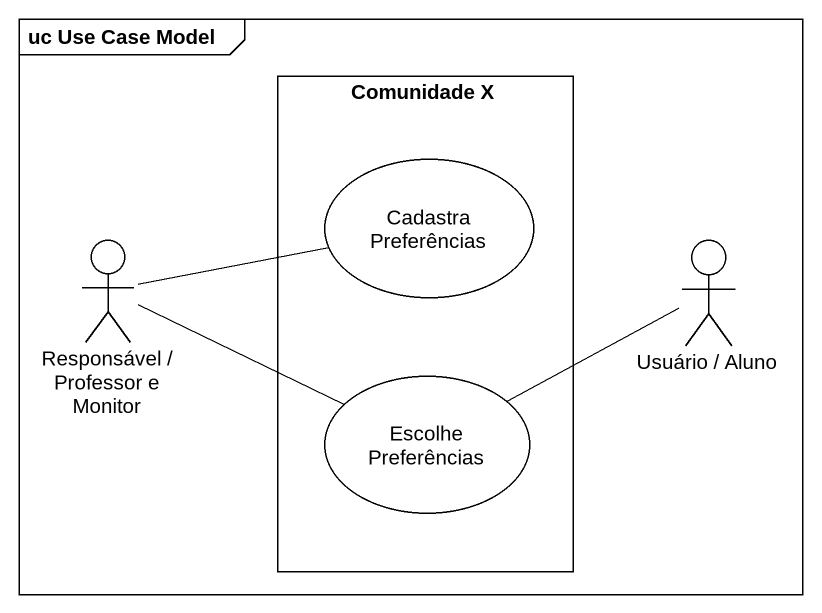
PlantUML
@startuml
mainframe uc Use Case Model
rectangle "Comunidade X" as Comunidade_X {
  usecase "Cadastra Preferências" as Cadastra_Preferências
  usecase "Escolhe Preferências" as Escolhe_Preferências
}
actor "Responsável / Professor e Monitor" as Responsável_Professor_e
actor "Usuário / Aluno" as Usuário_Aluno
Responsável_Professor_e -right- Cadastra_Preferências
Responsável_Professor_e -right- Escolhe_Preferências
Usuário_Aluno -left- Escolhe_Preferências
@enduml
